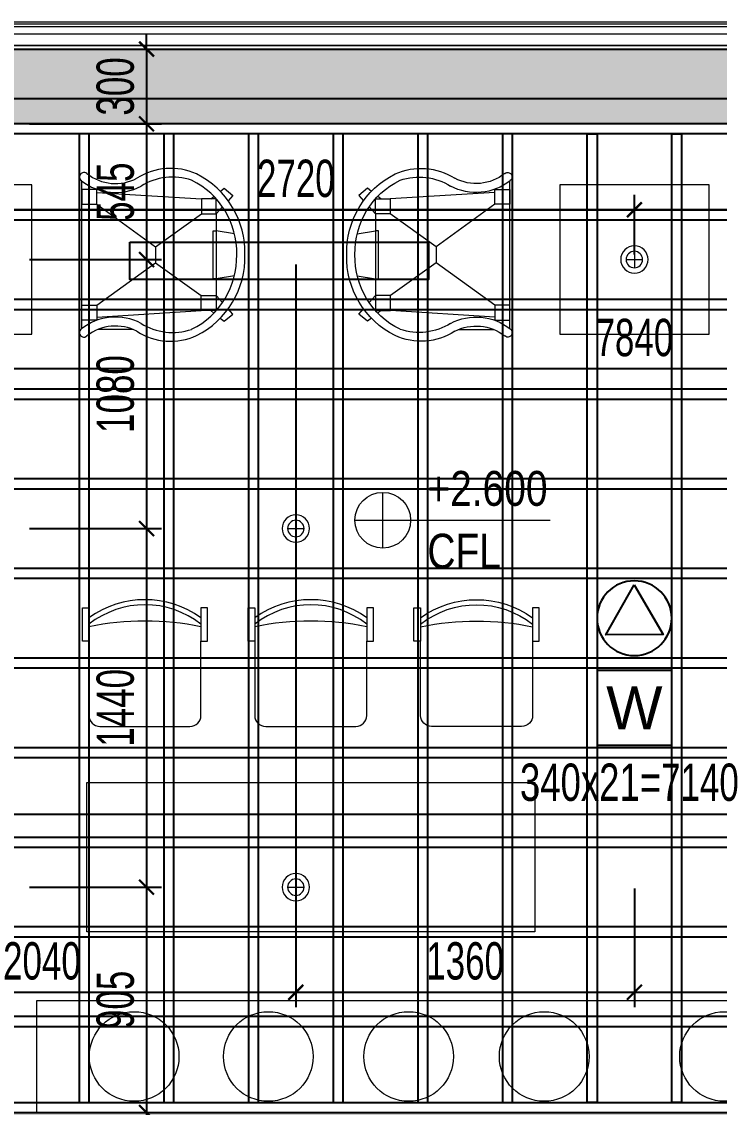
# Model space of a CAD drawing. Header units: millimetres. Extents: x -343543 to 400519, y -115663 to 104219.
# Drawn here: x -245315 to -242513, y 15136 to 19495 of the extents above; entities that cross this region are included whole.
import ezdxf
from ezdxf.enums import TextEntityAlignment as Align
from ezdxf.xclip import XClip

# ---------------------------------------------------------------- set-up
doc = ezdxf.new("R2010")
doc.units = ezdxf.units.MM
doc.header["$XCLIPFRAME"] = 0
doc.linetypes.add('XREF MAT BANG TUONG XAY$0$CENTER', pattern=[50.8, 31.75, -6.35, 6.35, -6.35])
doc.layers.get('0').update_dxf_attribs({"color": 231, "lineweight": 0})
doc.layers.get('DefPoints').update_dxf_attribs({"color": 191})
for name, color, linetype, lineweight in [('A-CLNG', 157, 'Continuous', 25), ('A-PATT', 252, 'Continuous', 9), ('A-SYMBOLS', 10, 'Continuous', 13), ('fix lighting', 2, 'Continuous', 5), ('SME-E-LTG-DIM', 55, 'Continuous', 18), ('XREF MAT BANG TUONG XAY$0$01.Xref _MB T1$0$A-FNSH', 8, 'Continuous', 9), ('XREF MAT BANG TUONG XAY$0$01.Xref _MB T1$0$A-GLAZ', 8, 'Continuous', 13), ('XREF MAT BANG TUONG XAY$0$01.Xref _MB T1$0$A-LITE', 8, 'Continuous', 9), ('XREF MAT BANG TUONG XAY$0$01.Xref _MB T1$0$A-TEXT', 8, 'Continuous', 25), ('XREF MAT BANG TUONG XAY$0$A-GRID', 8, 'XREF MAT BANG TUONG XAY$0$CENTER', 15)]:
    doc.layers.add(name, color=color, linetype=linetype, lineweight=lineweight)
for name, color, linetype in [('EL - BLOCK - DATA', 2, 'Continuous'), ('EL - BLOCK - PA', 2, 'Continuous'), ('XREF MAT BANG TUONG XAY$0$A-FURN', 8, 'Continuous')]:
    doc.layers.add(name, color=color, linetype=linetype)
doc.styles.add('ELV-TEXT', font='arial.ttf')
doc.styles.add('SM-DIMTEXT', font='SME.shx', dxfattribs={"width": 0.7})
doc.styles.add('VTK _ Arial_2.5 mm', font='arial.ttf', dxfattribs={"width": 0.8, "height": 2.5})
doc.dimstyles.new('SDIM-100', dxfattribs={"dimscale": 100, "dimtxt": 2, "dimasz": 0.6, "dimexe": 0.6, "dimexo": 0.2, "dimgap": 0.5, "dimtad": 1, "dimdec": 0, "dimzin": 12, "dimtxsty": 'SM-DIMTEXT', "dimblk": 'ARCHTICK', "dimblk1": 'ARCHTICK', "dimblk2": 'ARCHTICK', "dimcen": 0.12, "dimdle": 0.6, "dimclrd": 7, "dimclre": 8, "dimadec": 0, "dimazin": 3, "dimtfac": 2, "dimtix": 1, "dimtmove": 1, "dimatfit": 3, "dimfxl": 1, "dimtzin": 0, "dimarcsym": 1})

# ---------------------------------------------------------------- blocks, each defined once
blk = doc.blocks.new('*U116')
at = {"layer": 'XREF MAT BANG TUONG XAY$0$01.Xref _MB T1$0$A-GLAZ'}
for p, q in [((6952.7, 20), (55, 20)), ((6952.7, 10), (55, 10))]:
    blk.add_line(p, q, dxfattribs=at)
at = {"layer": 'XREF MAT BANG TUONG XAY$0$01.Xref _MB T1$0$A-LITE', "color": 8}
blk.add_lwpolyline([(6952.7, 50), (55, 50), (55, 0), (6952.7, 0)], close=True, dxfattribs=at)
blk = doc.blocks.new('XREF MAT BANG TUONG XAY$0$00.xref_IKIGAI_Truc')
at = {"layer": 'XREF MAT BANG TUONG XAY$0$A-GRID', "color": 8, "ltscale": 20}
blk.add_lwpolyline([(-2907.5, 19400), (42750, 19400)], dxfattribs=at)
blk = doc.blocks.new('XREF MAT BANG TUONG XAY$0$xref_IKIGAI_Cot')
at = {"layer": 'XREF MAT BANG TUONG XAY$0$A-GRID', "color": 8, "ltscale": 20}
blk.add_lwpolyline([(-2907.5, 19400), (42750, 19400)], dxfattribs=at)
blk = doc.blocks.new('XREF MAT BANG NOI THAT$0$YLD.Studio-01-77')
at = {"color": 8}
for p, q in [((0, 388.1), (0, 50)), ((510, 50), (510, 388.1)), ((50, 0), (460, 0))]:
    blk.add_line(p, q, dxfattribs=at)
for points in [[(0, 388.1), (-30, 388.1), (-30, 539.6), (0, 539.6)], [(510, 388.1), (540, 388.1), (540, 539.6), (510, 539.6)]]:
    blk.add_lwpolyline(points, close=True, dxfattribs=at)
for centre, radius, start, end in [((255, 141.1), 435.9, 54.1965, 125.8035), ((255, 141.1), 412.7, 51.8356, 128.1644), ((255, -784.2), 1263.7, 78.3587, 101.6413), ((50, 50), 50, 180, 270), ((460, 50), 50, 270, 0)]:
    blk.add_arc(centre, radius, start, end, dxfattribs=at)
blk = doc.blocks.new('XREF MAT BANG NOI THAT$0$YLD.Studio-04-213')
at = {"color": 8}
for p, q in [((-267, 272.6), (-238.7, 306.7)), ((-238.7, 306.7), (-217.3, 287.7)), ((-84, 313.6), (-96.1, 240.4)), ((84, 313.6), (95.9, 240.4)), ((238.4, 306.7), (217, 287.7)), ((266.8, 272.6), (238.4, 306.7)), ((-254.4, 256.5), (-267, 272.6)), ((-192.2, 265.3), (-164.4, 240.5)), ((191.9, 265.3), (164.1, 240.5)), ((254.1, 256.5), (266.8, 272.6)), ((-224.4, 218.3), (-234.2, 230.8)), ((-164.4, 240.5), (164.1, 240.2)), ((-96.1, 240.4), (95.9, 240.4)), ((224.1, 218.3), (233.9, 230.8)), ((-250.8, -240), (-224.4, 180.5)), ((-32, -3.7), (-164.4, 180.5)), ((32, -3.7), (164.1, 180.2)), ((250.8, -240), (224.1, 180.2)), ((-202.7, -240), (-32, -3.7)), ((-32, -3.7), (32, -3.7)), ((202.7, -240), (32, -3.7)), ((300, -93.7), (300, -235)), ((296.5, -300), (-296.5, -300))]:
    blk.add_line(p, q, dxfattribs=at)
for points in [[(-164.4, 240.5), (-224.4, 240.5), (-224.4, 180.5), (-164.4, 180.5)], [(-96.1, 240.4), (95.9, 240.4), (95.9, 228.2), (-96.1, 228.2)], [(164.1, 240.2), (224.1, 240.2), (224.1, 180.2), (164.1, 180.2)], [(-202.7, -240), (-262.7, -240), (-262.7, -300), (-202.7, -300)], [(202.7, -240), (262.7, -240), (262.7, -300), (202.7, -300)]]:
    blk.add_lwpolyline(points, close=True, dxfattribs=at)
for centre, radius, start, end in [((-8.8, 2.1), 353.6, 88.5295, 153.2529), ((8.8, 2.1), 353.6, 26.7471, 91.3812), ((-8, -1.9), 324.6, 88.681, 153.8203), ((7.9, -2), 324.6, 26.1817, 91.4807), ((-96.7, 57.3), 250.4, 155.4836, 212.7819), ((-76.5, 64.7), 235.6, 161.0337, 212.4018), ((76.5, 64.7), 235.6, 327.5982, 18.9663), ((96.7, 57.3), 250.4, 327.2181, 24.5164), ((-471.2, -164.3), 185.2, 321.691, 27.71), ((-471.2, -164.3), 221.2, 321.691, 27.71), ((471.2, -164.3), 221.2, 152.29, 218.309), ((471.2, -164.3), 185.2, 152.29, 218.309), ((-312.5, -291.2), 18, 137.8817, 325.5003), ((312.5, -291.2), 18, 214.4997, 42.1183)]:
    blk.add_arc(centre, radius, start, end, dxfattribs=at)
blk = doc.blocks.new('XREF MAT BANG NOI THAT')
at = {"color": 8, "elevation": 0}
for points in [[(16980, 18240), (17580, 18240), (17580, 18840), (16980, 18840)], [(19700, 18240), (20300, 18240), (20300, 18840), (19700, 18840)]]:
    blk.add_lwpolyline(points, close=True, dxfattribs=at)
at = {"color": 8}
for points in [[(17800, 16440.2), (19600, 16440.2), (19600, 15840.2), (17800, 15840.2)], [(17600, 15565), (22400, 15565), (22400, 15115), (17600, 15115)]]:
    blk.add_lwpolyline(points, close=True, dxfattribs=at)
for centre in [(17990.5, 15340), (18529.5, 15340), (19093.2, 15340), (19637.8, 15340), (20362.2, 15340)]:
    blk.add_circle(centre, 180, dxfattribs=at)
at = {"color": 8, "rotation": 270}
blk.add_blockref('XREF MAT BANG NOI THAT$0$YLD.Studio-04-213', (18080, 18559.1, 0), dxfattribs=at)
at = {"color": 8, "xscale": -1.000000000000001, "rotation": 90}
blk.add_blockref('XREF MAT BANG NOI THAT$0$YLD.Studio-04-213', (19200, 18559.1, 0), dxfattribs=at)
at = {"color": 8, "yscale": 0.8823529411764698, "zscale": 0.8823529411764698}
for p, xscale in [((17808.9, 16665.2), 0.8823529411764698), ((18475, 16665.2), 0.8823529411764698), ((19591.1, 16665.2), -0.8823529411764698)]:
    blk.add_blockref('XREF MAT BANG NOI THAT$0$YLD.Studio-01-77', p, dxfattribs=dict(at, xscale=xscale))
blk = doc.blocks.new('01.Xref _MB T1')
at = {"color": 8}
blk.add_lwpolyline([(39999.98286, 2999.99997), (40000.00012, 19400), (-0.00011, 19399.99891), (0.00011, 2999.99997), (8394.99073, 2999.9999), (8394.99073, -99.99996), (31605.0109, -99.99952), (31605.0109, 3000.00035)], close=True, dxfattribs=at)
at = {"layer": 'XREF MAT BANG TUONG XAY$0$01.Xref _MB T1$0$A-FNSH', "color": 8}
blk.add_lwpolyline([(14586.62786, 19399.99994), (24376.68659, 19399.99984)], dxfattribs=at)
at = {"layer": 'XREF MAT BANG TUONG XAY$0$A-FURN', "color": 8}
blk.add_lwpolyline([(16409.99097, 19384.99945), (23589.99225, 19384.99945), (23589.99225, 19184.99945), (16409.99097, 19184.99945)], close=True, dxfattribs=at)
at = {"color": 8}
blk.add_blockref('XREF MAT BANG TUONG XAY$0$00.xref_IKIGAI_Truc', (0.00011, 0), dxfattribs=at)
ref = blk.add_blockref('XREF MAT BANG TUONG XAY$0$xref_IKIGAI_Cot', (-0.00927, -0.00001), dxfattribs=at)
XClip(ref).set_block_clipping_path([(-1610.3425959283, -2225.6693134198), (41829.1295208634, 21555.8819575264)])
at = {"layer": 'XREF MAT BANG TUONG XAY$0$01.Xref _MB T1$0$A-TEXT', "color": 8, "xscale": -1, "rotation": 180}
blk.add_blockref('*U116', (16494.99101, 19495), dxfattribs=at)
at = {"layer": 'A-PATT', "color": 8}
blk.add_blockref('XREF MAT BANG NOI THAT', (0, 0), dxfattribs=at)
blk = doc.blocks.new('_ArchTick')
at = {"color": 0, "linetype": 'ByBlock', "const_width": 0.15}
blk.add_lwpolyline([(-0.5, -0.5), (0.5, 0.5)], dxfattribs=at)
blk = doc.blocks.new('*D1158')
at = {"layer": 'DefPoints', "color": 0, "transparency": 16777216}
for p in [(-246774, 18540), (-238934, 18540), (-246774, 18101)]:
    blk.add_point(p, dxfattribs=at)
at = {"layer": 'SME-E-LTG-DIM', "color": 8, "lineweight": -2, "transparency": 16777216}
for p, q in [((-246774, 18520), (-246774, 18041)), ((-238934, 18520), (-238934, 18041))]:
    blk.add_line(p, q, dxfattribs=at)
at = {"layer": 'SME-E-LTG-DIM', "color": 7, "lineweight": -2, "transparency": 16777216}
blk.add_line((-238874, 18101), (-246834, 18101), dxfattribs=at)
at = {"layer": 'SME-E-LTG-DIM', "color": 7, "lineweight": -2, "transparency": 16777216, "xscale": 60, "yscale": 60, "zscale": 60, "rotation": 180}
blk.add_blockref('_ArchTick', (-246774, 18101), dxfattribs=at)
at = {"layer": 'SME-E-LTG-DIM', "color": 7, "lineweight": -2, "transparency": 16777216, "xscale": 60, "yscale": 60, "zscale": 60}
blk.add_blockref('_ArchTick', (-238934, 18101), dxfattribs=at)
at = {"layer": 'SME-E-LTG-DIM', "color": 0, "transparency": 16777216, "insert": (-242854, 18226), "char_height": 150, "attachment_point": 5, "style": 'SM-DIMTEXT'}
blk.add_mtext('7840', dxfattribs=at)
blk = doc.blocks.new('*D1160')
at = {"layer": 'DefPoints', "color": 0, "transparency": 16777216}
for p in [(-246254, 18540), (-244214, 18540), (-244214, 15598)]:
    blk.add_point(p, dxfattribs=at)
at = {"layer": 'SME-E-LTG-DIM', "color": 8, "lineweight": -2, "transparency": 16777216}
for p, q in [((-246254, 18520), (-246254, 15538)), ((-244214, 18520), (-244214, 15538))]:
    blk.add_line(p, q, dxfattribs=at)
at = {"layer": 'SME-E-LTG-DIM', "color": 7, "lineweight": -2, "transparency": 16777216}
blk.add_line((-246314, 15598), (-244154, 15598), dxfattribs=at)
at = {"layer": 'SME-E-LTG-DIM', "color": 7, "lineweight": -2, "transparency": 16777216, "xscale": 60, "yscale": 60, "zscale": 60, "rotation": 180}
blk.add_blockref('_ArchTick', (-246254, 15598), dxfattribs=at)
at = {"layer": 'SME-E-LTG-DIM', "color": 7, "lineweight": -2, "transparency": 16777216, "xscale": 60, "yscale": 60, "zscale": 60}
blk.add_blockref('_ArchTick', (-244214, 15598), dxfattribs=at)
at = {"layer": 'SME-E-LTG-DIM', "color": 0, "transparency": 16777216, "insert": (-245234, 15723), "char_height": 150, "attachment_point": 5, "style": 'SM-DIMTEXT'}
blk.add_mtext('2040', dxfattribs=at)
blk = doc.blocks.new('*D1161')
at = {"layer": 'DefPoints', "color": 0, "transparency": 16777216}
for p in [(-244214, 16034), (-242854, 16034), (-242854, 15598)]:
    blk.add_point(p, dxfattribs=at)
at = {"layer": 'SME-E-LTG-DIM', "color": 8, "lineweight": -2, "transparency": 16777216}
for p, q in [((-244214, 16014), (-244214, 15538)), ((-242854, 16014), (-242854, 15538))]:
    blk.add_line(p, q, dxfattribs=at)
at = {"layer": 'SME-E-LTG-DIM', "color": 7, "lineweight": -2, "transparency": 16777216}
blk.add_line((-244274, 15598), (-242794, 15598), dxfattribs=at)
at = {"layer": 'SME-E-LTG-DIM', "color": 7, "lineweight": -2, "transparency": 16777216, "xscale": 60, "yscale": 60, "zscale": 60, "rotation": 180}
blk.add_blockref('_ArchTick', (-244214, 15598), dxfattribs=at)
at = {"layer": 'SME-E-LTG-DIM', "color": 7, "lineweight": -2, "transparency": 16777216, "xscale": 60, "yscale": 60, "zscale": 60}
blk.add_blockref('_ArchTick', (-242854, 15598), dxfattribs=at)
at = {"layer": 'SME-E-LTG-DIM', "color": 0, "transparency": 16777216, "insert": (-243534, 15723), "char_height": 150, "attachment_point": 5, "style": 'SM-DIMTEXT'}
blk.add_mtext('1360', dxfattribs=at)
blk = doc.blocks.new('*D1162')
at = {"layer": 'DefPoints', "color": 0, "transparency": 16777216}
for p in [(-242854, 16034), (-241494, 16034), (-241494, 15598)]:
    blk.add_point(p, dxfattribs=at)
at = {"layer": 'SME-E-LTG-DIM', "color": 8, "lineweight": -2, "transparency": 16777216}
for p, q in [((-242854, 16014), (-242854, 15538)), ((-241494, 16014), (-241494, 15538))]:
    blk.add_line(p, q, dxfattribs=at)
at = {"layer": 'SME-E-LTG-DIM', "color": 7, "lineweight": -2, "transparency": 16777216}
blk.add_line((-242914, 15598), (-241434, 15598), dxfattribs=at)
at = {"layer": 'SME-E-LTG-DIM', "color": 7, "lineweight": -2, "transparency": 16777216, "xscale": 60, "yscale": 60, "zscale": 60, "rotation": 180}
blk.add_blockref('_ArchTick', (-242854, 15598), dxfattribs=at)
at = {"layer": 'SME-E-LTG-DIM', "color": 7, "lineweight": -2, "transparency": 16777216, "xscale": 60, "yscale": 60, "zscale": 60}
blk.add_blockref('_ArchTick', (-241494, 15598), dxfattribs=at)
at = {"layer": 'SME-E-LTG-DIM', "color": 0, "transparency": 16777216, "insert": (-242174, 15723), "char_height": 150, "attachment_point": 5, "style": 'SM-DIMTEXT'}
blk.add_mtext('1360', dxfattribs=at)
blk = doc.blocks.new('*D1166')
at = {"layer": 'DefPoints', "color": 0, "transparency": 16777216}
for p in [(-242854, 18740), (-245574, 18540, 0), (-242854, 18540)]:
    blk.add_point(p, dxfattribs=at)
at = {"layer": 'SME-E-LTG-DIM', "color": 8, "lineweight": -2, "transparency": 16777216}
for p, q in [((-245574, 18560), (-245574, 18800)), ((-242854, 18560), (-242854, 18800))]:
    blk.add_line(p, q, dxfattribs=at)
at = {"layer": 'SME-E-LTG-DIM', "color": 7, "lineweight": -2, "transparency": 16777216}
blk.add_line((-245634, 18740), (-242794, 18740), dxfattribs=at)
at = {"layer": 'SME-E-LTG-DIM', "color": 7, "lineweight": -2, "transparency": 16777216, "xscale": 60, "yscale": 60, "zscale": 60, "rotation": 180}
blk.add_blockref('_ArchTick', (-245574, 18740), dxfattribs=at)
at = {"layer": 'SME-E-LTG-DIM', "color": 7, "lineweight": -2, "transparency": 16777216, "xscale": 60, "yscale": 60, "zscale": 60}
blk.add_blockref('_ArchTick', (-242854, 18740), dxfattribs=at)
at = {"layer": 'SME-E-LTG-DIM', "color": 0, "transparency": 16777216, "insert": (-244214, 18865), "char_height": 150, "attachment_point": 5, "style": 'SM-DIMTEXT'}
blk.add_mtext('2720', dxfattribs=at)
blk = doc.blocks.new('*D1167')
at = {"layer": 'DefPoints', "color": 0, "transparency": 16777216}
for p in [(-240134, 18740), (-242854, 18540), (-240134, 18540)]:
    blk.add_point(p, dxfattribs=at)
at = {"layer": 'SME-E-LTG-DIM', "color": 8, "lineweight": -2, "transparency": 16777216}
for p, q in [((-242854, 18560), (-242854, 18800)), ((-240134, 18560), (-240134, 18800))]:
    blk.add_line(p, q, dxfattribs=at)
at = {"layer": 'SME-E-LTG-DIM', "color": 7, "lineweight": -2, "transparency": 16777216}
blk.add_line((-242914, 18740), (-240074, 18740), dxfattribs=at)
at = {"layer": 'SME-E-LTG-DIM', "color": 7, "lineweight": -2, "transparency": 16777216, "xscale": 60, "yscale": 60, "zscale": 60, "rotation": 180}
blk.add_blockref('_ArchTick', (-242854, 18740), dxfattribs=at)
at = {"layer": 'SME-E-LTG-DIM', "color": 7, "lineweight": -2, "transparency": 16777216, "xscale": 60, "yscale": 60, "zscale": 60}
blk.add_blockref('_ArchTick', (-240134, 18740), dxfattribs=at)
at = {"layer": 'SME-E-LTG-DIM', "color": 0, "transparency": 16777216, "insert": (-241494, 18865), "char_height": 150, "attachment_point": 5, "style": 'SM-DIMTEXT'}
blk.add_mtext('2720', dxfattribs=at)
blk = doc.blocks.new('*D1169')
at = {"layer": 'DefPoints', "color": 0, "transparency": 16777216}
for p in [(-245303.7, 19385), (-245303.7, 19085), (-244813.7, 19085)]:
    blk.add_point(p, dxfattribs=at)
at = {"layer": 'SME-E-LTG-DIM', "color": 7, "lineweight": -2, "transparency": 16777216}
for p, q in [((-244813.7, 19385), (-244813.7, 19445)), ((-244813.7, 19385), (-244813.7, 19085)), ((-244813.7, 19085), (-244813.7, 19025))]:
    blk.add_line(p, q, dxfattribs=at)
at = {"layer": 'SME-E-LTG-DIM', "color": 8, "lineweight": -2, "transparency": 16777216}
for p, q in [((-245283.7, 19385), (-244753.7, 19385)), ((-245283.7, 19085), (-244753.7, 19085))]:
    blk.add_line(p, q, dxfattribs=at)
at = {"layer": 'SME-E-LTG-DIM', "color": 7, "lineweight": -2, "transparency": 16777216, "xscale": 60, "yscale": 60, "zscale": 60}
for p, rotation in [((-244813.7, 19385), 270), ((-244813.7, 19085), 90)]:
    blk.add_blockref('_ArchTick', p, dxfattribs=dict(at, rotation=rotation))
at = {"layer": 'SME-E-LTG-DIM', "color": 0, "transparency": 16777216, "insert": (-244938.7, 19235), "char_height": 150, "attachment_point": 5, "rotation": 90, "style": 'SM-DIMTEXT'}
blk.add_mtext('300', dxfattribs=at)
blk = doc.blocks.new('*D1170')
at = {"layer": 'DefPoints', "color": 0, "transparency": 16777216}
for p in [(-245303.7, 19085), (-245303.7, 18540), (-244813.7, 18540)]:
    blk.add_point(p, dxfattribs=at)
at = {"layer": 'SME-E-LTG-DIM', "color": 7, "lineweight": -2, "transparency": 16777216}
blk.add_line((-244813.7, 19145), (-244813.7, 18480), dxfattribs=at)
at = {"layer": 'SME-E-LTG-DIM', "color": 8, "lineweight": -2, "transparency": 16777216}
for p, q in [((-245283.7, 19085), (-244753.7, 19085)), ((-245283.7, 18540), (-244753.7, 18540))]:
    blk.add_line(p, q, dxfattribs=at)
at = {"layer": 'SME-E-LTG-DIM', "color": 7, "lineweight": -2, "transparency": 16777216, "xscale": 60, "yscale": 60, "zscale": 60}
for p, rotation in [((-244813.7, 19085), 90), ((-244813.7, 18540), 270)]:
    blk.add_blockref('_ArchTick', p, dxfattribs=dict(at, rotation=rotation))
at = {"layer": 'SME-E-LTG-DIM', "color": 0, "transparency": 16777216, "insert": (-244938.7, 18812.5), "char_height": 150, "attachment_point": 5, "rotation": 90, "style": 'SM-DIMTEXT'}
blk.add_mtext('545', dxfattribs=at)
blk = doc.blocks.new('*D1171')
at = {"layer": 'DefPoints', "color": 0, "transparency": 16777216}
for p in [(-245303.7, 18540), (-245303.7, 17460), (-244813.7, 17460)]:
    blk.add_point(p, dxfattribs=at)
at = {"layer": 'SME-E-LTG-DIM', "color": 7, "lineweight": -2, "transparency": 16777216}
blk.add_line((-244813.7, 18600), (-244813.7, 17400), dxfattribs=at)
at = {"layer": 'SME-E-LTG-DIM', "color": 8, "lineweight": -2, "transparency": 16777216}
for p, q in [((-245283.7, 18540), (-244753.7, 18540)), ((-245283.7, 17460), (-244753.7, 17460))]:
    blk.add_line(p, q, dxfattribs=at)
at = {"layer": 'SME-E-LTG-DIM', "color": 7, "lineweight": -2, "transparency": 16777216, "xscale": 60, "yscale": 60, "zscale": 60}
for p, rotation in [((-244813.7, 18540), 90), ((-244813.7, 17460), 270)]:
    blk.add_blockref('_ArchTick', p, dxfattribs=dict(at, rotation=rotation))
at = {"layer": 'SME-E-LTG-DIM', "color": 0, "transparency": 16777216, "insert": (-244938.7, 18000), "char_height": 150, "attachment_point": 5, "rotation": 90, "style": 'SM-DIMTEXT'}
blk.add_mtext('1080', dxfattribs=at)
blk = doc.blocks.new('*D1172')
at = {"layer": 'DefPoints', "color": 0, "transparency": 16777216}
for p in [(-245303.7, 17460), (-245303.7, 16020), (-244813.7, 16020)]:
    blk.add_point(p, dxfattribs=at)
at = {"layer": 'SME-E-LTG-DIM', "color": 7, "lineweight": -2, "transparency": 16777216}
blk.add_line((-244813.7, 17520), (-244813.7, 15960), dxfattribs=at)
at = {"layer": 'SME-E-LTG-DIM', "color": 8, "lineweight": -2, "transparency": 16777216}
for p, q in [((-245283.7, 17460), (-244753.7, 17460)), ((-245283.7, 16020), (-244753.7, 16020))]:
    blk.add_line(p, q, dxfattribs=at)
at = {"layer": 'SME-E-LTG-DIM', "color": 7, "lineweight": -2, "transparency": 16777216, "xscale": 60, "yscale": 60, "zscale": 60}
for p, rotation in [((-244813.7, 17460), 90), ((-244813.7, 16020), 270)]:
    blk.add_blockref('_ArchTick', p, dxfattribs=dict(at, rotation=rotation))
at = {"layer": 'SME-E-LTG-DIM', "color": 0, "transparency": 16777216, "insert": (-244938.7, 16740), "char_height": 150, "attachment_point": 5, "rotation": 90, "style": 'SM-DIMTEXT'}
blk.add_mtext('1440', dxfattribs=at)
blk = doc.blocks.new('*D1173')
at = {"layer": 'DefPoints', "color": 0, "transparency": 16777216}
for p in [(-245303.7, 16020), (-245303.7, 15115), (-244813.7, 15115)]:
    blk.add_point(p, dxfattribs=at)
at = {"layer": 'SME-E-LTG-DIM', "color": 7, "lineweight": -2, "transparency": 16777216}
blk.add_line((-244813.7, 16080), (-244813.7, 15055), dxfattribs=at)
at = {"layer": 'SME-E-LTG-DIM', "color": 8, "lineweight": -2, "transparency": 16777216}
for p, q in [((-245283.7, 16020), (-244753.7, 16020)), ((-245283.7, 15115), (-244753.7, 15115))]:
    blk.add_line(p, q, dxfattribs=at)
at = {"layer": 'SME-E-LTG-DIM', "color": 7, "lineweight": -2, "transparency": 16777216, "xscale": 60, "yscale": 60, "zscale": 60}
for p, rotation in [((-244813.7, 16020), 90), ((-244813.7, 15115), 270)]:
    blk.add_blockref('_ArchTick', p, dxfattribs=dict(at, rotation=rotation))
at = {"layer": 'SME-E-LTG-DIM', "color": 0, "transparency": 16777216, "insert": (-244938.7, 15567.5), "char_height": 150, "attachment_point": 5, "rotation": 90, "style": 'SM-DIMTEXT'}
blk.add_mtext('905', dxfattribs=at)
blk = doc.blocks.new('*D1178')
at = {"layer": 'DefPoints', "color": 0, "transparency": 16777216}
for p in [(-239304, 16313.6), (-246444, 16180, 0), (-239304, 16180)]:
    blk.add_point(p, dxfattribs=at)
at = {"layer": 'SME-E-LTG-DIM', "color": 8, "lineweight": -2, "transparency": 16777216}
for p, q in [((-246444, 16200), (-246444, 16373.6)), ((-239304, 16200), (-239304, 16373.6))]:
    blk.add_line(p, q, dxfattribs=at)
at = {"layer": 'SME-E-LTG-DIM', "color": 7, "lineweight": -2, "transparency": 16777216}
blk.add_line((-246504, 16313.6), (-239244, 16313.6), dxfattribs=at)
at = {"layer": 'SME-E-LTG-DIM', "color": 7, "lineweight": -2, "transparency": 16777216, "xscale": 60, "yscale": 60, "zscale": 60, "rotation": 180}
blk.add_blockref('_ArchTick', (-246444, 16313.6), dxfattribs=at)
at = {"layer": 'SME-E-LTG-DIM', "color": 7, "lineweight": -2, "transparency": 16777216, "xscale": 60, "yscale": 60, "zscale": 60}
blk.add_blockref('_ArchTick', (-239304, 16313.6), dxfattribs=at)
at = {"layer": 'SME-E-LTG-DIM', "color": 0, "transparency": 16777216, "insert": (-242874, 16440.3), "char_height": 150, "attachment_point": 5, "style": 'SM-DIMTEXT'}
blk.add_mtext('{\\fArial|b0|i0|c163|p34;340x21=}7140', dxfattribs=at)
blk = doc.blocks.new('C-SPEAKER')
at = {"color": 0, "ltscale": 3}
blk.add_lwpolyline([(0, 88.9), (-77, -44.4), (77, -44.4)], close=True, dxfattribs=at)
blk.add_circle((0, 0), 100, dxfattribs=at)
blk = doc.blocks.new('WIFI')
at = {"color": 0, "ltscale": 20}
blk.add_lwpolyline([(-103.9, -103.9), (103.9, -103.9), (103.9, 103.9), (-103.9, 103.9)], close=True, dxfattribs=at)
at = {"color": 0, "ltscale": 20, "style": 'ELV-TEXT'}
blk.add_text('W', height=118.8, dxfattribs=at).set_placement((0, 0), align=Align.MIDDLE_CENTER)
blk = doc.blocks.new('A$C1bd1283e')
at = {"color": 0, "linetype": 'ByBlock'}
for p, q in [((-11.7, -11.7), (11.7, 11.7)), ((-11.7, 11.7), (11.7, -11.7))]:
    blk.add_line(p, q, dxfattribs=at)
for radius, start, end in [(27.5, 315, 135), (27.5, 135, 315), (16.5, 135, 315), (16.5, 315, 135)]:
    blk.add_arc((0, 0), radius, start, end, dxfattribs=at)
blk = doc.blocks.new('*U1475')
blk.add_line((-2, 0), (12, 0))
blk.add_lwpolyline([(0, -2), (0, 2)])
at = {"layer": 'A-SYMBOLS'}
blk.add_circle((0, 0), 2, dxfattribs=at)
at = {"color": 7, "style": 'VTK _ Arial_2.5 mm', "width": 0.8, "flags": 4}
blk.add_attdef('FINISHFLOORLEVEL', text='', height=2.5, dxfattribs=at).set_placement((3.2, 3.532), align=Align.TOP_LEFT)
blk.add_attdef('NAMEOFLEVEL', (3.2, -3.468), '', height=2.5, dxfattribs=at)

msp = doc.modelspace()

# ---------------------------------------------------------------- block references
at = {"layer": 'A-SYMBOLS'}
msp.add_blockref('01.Xref _MB T1', (-262854, 0), dxfattribs=at)

# ---------------------------------------------------------------- next in the draw order: hatches: boundary and pattern name
at = {"layer": 'A-PATT'}
h = msp.add_hatch(dxfattribs=at)
h.set_pattern_fill('DOTS', color=256, scale=25)
h.set_pattern_definition([(0, (-262854.025, -1e-05), (19.84375, 39.6875), [0, -39.6875])])
h.paths.add_polyline_path([(-248629, 19175), (-246774, 19175), (-246774, 15115), (-238934, 15115), (-238934, 19175), (-237079, 19175), (-237079, 14715), (-248629, 14715)])
h.paths.add_polyline_path([(-246444, 19385), (-239264, 19385), (-239264, 19085), (-246444, 19085)])

# ---------------------------------------------------------------- next in the draw order: linework, layer by layer
at = {"layer": 'A-CLNG', "color": 251}
for points in [[(-246444, 19385), (-239264, 19385), (-239264, 19085), (-246444, 19085)], [(-244881.5, 18610), (-243681.5, 18610), (-243681.5, 18460), (-244881.5, 18460)]]:
    msp.add_lwpolyline(points, close=True, dxfattribs=at)
at = {"layer": 'A-CLNG', "color": 251, "elevation": 0}
for points in [[(-246774, 15115), (-238934, 15115), (-238934, 19085), (-246774, 19085)], [(-246734, 15155), (-238974, 15155), (-238974, 19045), (-246734, 19045)], [(-245044, 19045), (-245084, 19045), (-245084, 15155), (-245044, 15155)], [(-244704, 19045), (-244744, 19045), (-244744, 15155), (-244704, 15155)], [(-244364, 19045), (-244404, 19045), (-244404, 15155), (-244364, 15155)], [(-244024, 19045), (-244064, 19045), (-244064, 15155), (-244024, 15155)], [(-243684, 19045), (-243724, 19045), (-243724, 15155), (-243684, 15155)], [(-243344, 19045), (-243384, 19045), (-243384, 15155), (-243344, 15155)], [(-243044, 19045), (-243004, 19045), (-243004, 15155), (-243044, 15155)], [(-242704, 19045), (-242664, 19045), (-242664, 15155), (-242704, 15155)], [(-238974, 18740), (-246734, 18740), (-246734, 18700), (-238974, 18700)], [(-238974, 18380), (-246734, 18380), (-246734, 18340), (-238974, 18340)], [(-238974, 18020), (-246734, 18020), (-246734, 17980), (-238974, 17980)], [(-238974, 17660), (-246734, 17660), (-246734, 17620), (-238974, 17620)], [(-238974, 17300), (-246734, 17300), (-246734, 17260), (-238974, 17260)], [(-238974, 16940), (-246734, 16940), (-246734, 16900), (-238974, 16900)], [(-238974, 16580), (-246734, 16580), (-246734, 16540), (-238974, 16540)], [(-238974, 16220), (-246734, 16220), (-246734, 16180), (-238974, 16180)], [(-238974, 15860), (-246734, 15860), (-246734, 15820), (-238974, 15820)], [(-238974, 15500), (-246734, 15500), (-246734, 15460), (-238974, 15460)]]:
    msp.add_lwpolyline(points, close=True, dxfattribs=at)

# ---------------------------------------------------------------- next in the draw order: block references
at = {"layer": 'A-SYMBOLS'}
ref = msp.add_blockref('*U1475', (-243864.8, 17493.3), dxfattribs=dict(at, xscale=56, yscale=56, zscale=56))
ref.add_attrib('FINISHFLOORLEVEL', '+2.600', dxfattribs={"layer": '0', "color": 7, "height": 140, "style": 'VTK _ Arial_2.5 mm', "width": 0.8}).set_placement((-243685.6, 17691.1), align=Align.TOP_LEFT)
ref.add_attrib('NAMEOFLEVEL', 'CFL', (-243685.6, 17299.1), dxfattribs={"layer": '0', "color": 7, "height": 140, "style": 'VTK _ Arial_2.5 mm', "width": 0.8})
at = {"layer": 'EL - BLOCK - DATA', "xscale": 1.443375672969599, "yscale": 1.443375672969599, "zscale": 1.443375672969599}
msp.add_blockref('WIFI', (-242854, 16740, 0), dxfattribs=at)
at = {"layer": 'EL - BLOCK - PA', "linetype": 'ByBlock', "xscale": -1.5, "yscale": 1.5, "zscale": 1.5, "rotation": 0.3584313773466707}
msp.add_blockref('C-SPEAKER', (-242854, 17100, 0), dxfattribs=at)
at = {"layer": 'fix lighting', "xscale": 2, "yscale": 2, "zscale": 2, "rotation": 315}
for p in [(-242854, 18540, 0), (-244214, 17460, 0), (-244214, 16020, 0)]:
    msp.add_blockref('A$C1bd1283e', p, dxfattribs=at)

# ---------------------------------------------------------------- next in the draw order: dimensions: what is measured, and where the dimension line sits
at = {"layer": 'SME-E-LTG-DIM'}
for base, p1, p2, picture, middle in [((-244813.7, 19085), (-245303.7, 19385), (-245303.7, 19085), '*D1169', (-244938.7, 19235)), ((-244813.7, 18540), (-245303.7, 19085), (-245303.7, 18540), '*D1170', (-244938.7, 18812.5)), ((-244813.7, 17460), (-245303.7, 18540), (-245303.7, 17460), '*D1171', (-244938.7, 18000)), ((-244813.7, 16020), (-245303.7, 17460), (-245303.7, 16020), '*D1172', (-244938.7, 16740)), ((-244813.7, 15115), (-245303.7, 16020), (-245303.7, 15115), '*D1173', (-244938.7, 15567.5))]:
    dim = msp.add_linear_dim(base=base, p1=p1, p2=p2, angle=90, dimstyle='SDIM-100', override={"dimtxt": 1.5, "dimtfill": 0}, dxfattribs=at)
    dim.commit()
    dim.dimension.update_dxf_attribs({"geometry": picture, "text_midpoint": middle})
for base, p1, p2, picture, middle in [((-242854, 18740), (-245574, 18540, 0), (-242854, 18540), '*D1166', (-244214, 18865)), ((-240134, 18740), (-242854, 18540), (-240134, 18540), '*D1167', (-241494, 18865)), ((-246774, 18101), (-238934, 18540), (-246774, 18540), '*D1158', (-242854, 18226)), ((-244214, 15598), (-246254, 18540), (-244214, 18540), '*D1160', (-245234, 15723)), ((-242854, 15598), (-244214, 16034), (-242854, 16034), '*D1161', (-243534, 15723)), ((-241494, 15598), (-242854, 16034), (-241494, 16034), '*D1162', (-242174, 15723))]:
    dim = msp.add_linear_dim(base=base, p1=p1, p2=p2, dimstyle='SDIM-100', override={"dimtxt": 1.5, "dimtfill": 0}, dxfattribs=at)
    dim.commit()
    dim.dimension.update_dxf_attribs({"geometry": picture, "text_midpoint": middle})
dim = msp.add_linear_dim(base=(-239304, 16313.6), p1=(-246444, 16180, 0), p2=(-239304, 16180), text='{\\fArial|b0|i0|c163|p34;340x21=}<>', dimstyle='SDIM-100', override={"dimtxt": 1.5, "dimtfill": 0}, dxfattribs=at)
dim.commit()
dim.dimension.update_dxf_attribs({"geometry": '*D1178', "text_midpoint": (-242874, 16440.3)})

doc.saveas('drawing.dxf')
